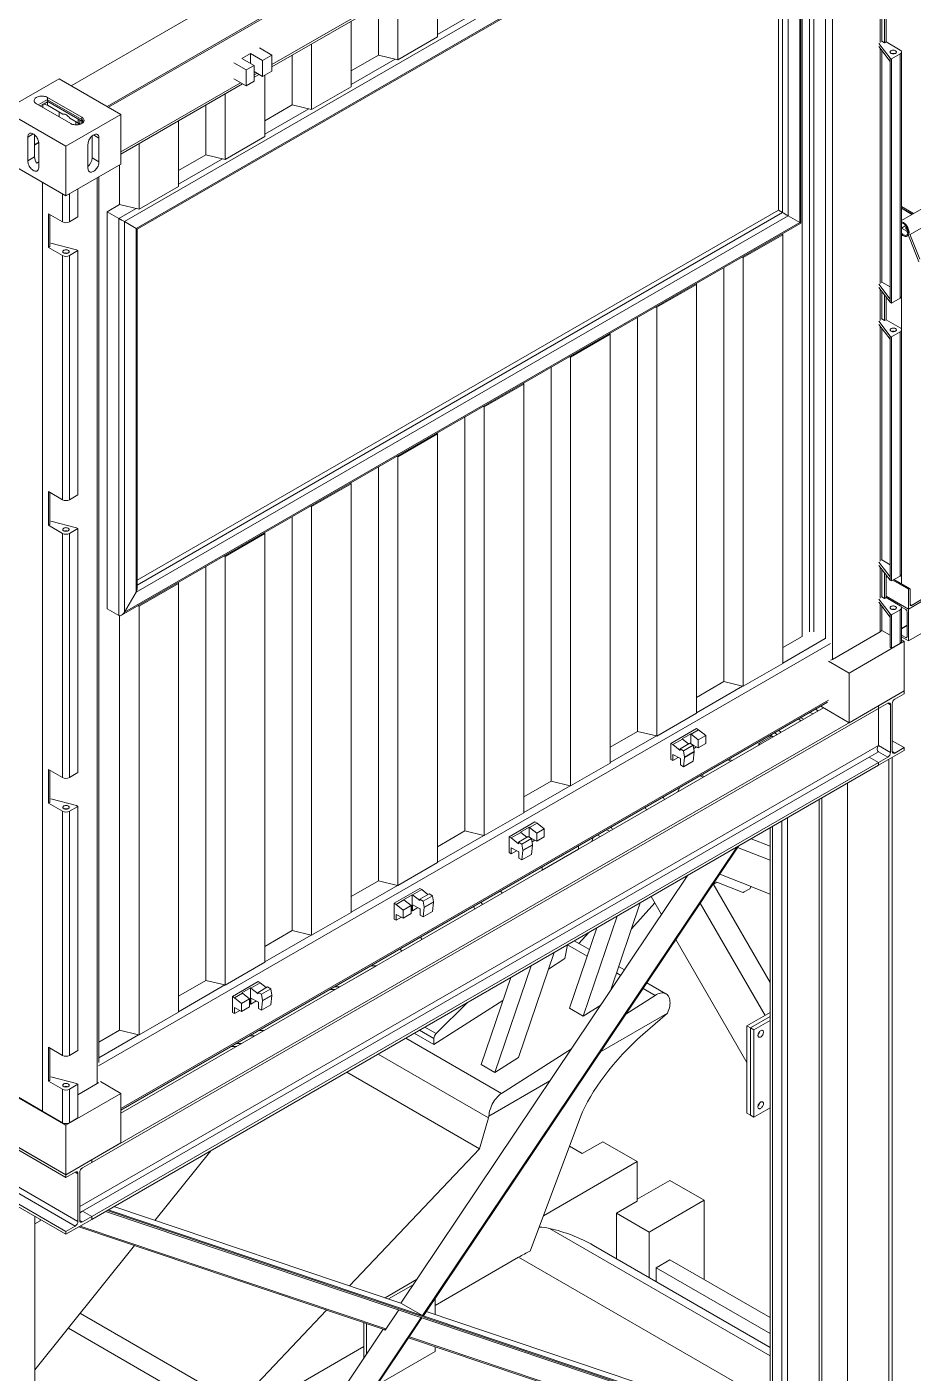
# Model space of a CAD drawing. Header units: millimetres. Extents: x 26816 to 90584, y 11074 to 56542.
# Drawn here: x 46923 to 48745, y 33464 to 36233 of the extents above; entities that cross this region are included whole.
import ezdxf

# ---------------------------------------------------------------- set-up
doc = ezdxf.new("R2010")
doc.units = ezdxf.units.MM
doc.layers.add('MAU_DO', color=1, linetype='Continuous')
doc.layers.add('MAU_XANH', color=5, linetype='Continuous')
doc.layers.add('MAU_TÍM', color=4, linetype='Continuous', lineweight=25)

msp = doc.modelspace()

# ---------------------------------------------------------------- linework, layer by layer
at = {"layer": 'MAU_DO', "linetype": 'Continuous', "lineweight": 0}
for p, q in [((47014, 36111.9), (48507.4, 36974)), ((47088, 36069.2), (48581.4, 36931.3)), ((47090.9, 36067.5), (48581.4, 36928)), ((48565.2, 36807.7), (48565.2, 34974.4)), ((48579.3, 36816), (48579.3, 34932)), ((48517.1, 36780), (48517.1, 34979.3)), ((48532.6, 36789), (48532.6, 34988.3)), ((48541.1, 36793.9), (48541.1, 34988.3)), ((48514.5, 35829.2), (48514.5, 36641.9)), ((47123.4, 35832.3), (48512.1, 36634.1)), ((48512.1, 36634.1), (48512.1, 35830.6)), ((47147.4, 35818.5), (48488.1, 36592.4)), ((47149.8, 35817.1), (48482.4, 36586.4)), ((48476.8, 36583.2), (48476.8, 35851)), ((48488.1, 36592.4), (48488.1, 35844.5)), ((48468.3, 36578.3), (48468.3, 35855.9)), ((47767.2, 36347.1), (47767.2, 36212.2)), ((47426.7, 36155.3), (47694.7, 36310)), ((47426.7, 36150.5), (47698.8, 36307.6)), ((47645.9, 36277.1), (47645.9, 36174.8)), ((47685.9, 36300.1), (47685.9, 36165.2)), ((47767.2, 36217.1), (47857.4, 36269.1)), ((48677.6, 36264.5), (48677.6, 36200.9)), ((48681.1, 36259.9), (48681.1, 36203.7)), ((48686.8, 36200.5), (48686.8, 36252.6)), ((48689.6, 36202.1), (48689.6, 36249)), ((47589.7, 36244.6), (47589.7, 36109.7)), ((47508.4, 36197.7), (47508.4, 36062.8)), ((47767.2, 36212.2), (47685.9, 36165.2)), ((48698.1, 36168.6), (48674.5, 36199.1)), ((48698.1, 36162.1), (48674.5, 36192.6)), ((48680, 36203.1), (48681.1, 36203.7)), ((48681.1, 36203.7), (48686.8, 36200.5)), ((48689.6, 36202.1), (48686.8, 36200.5)), ((48718.6, 36185.4), (48689.6, 36202.1)), ((47382.9, 36178.1), (47365.2, 36167.9)), ((47365.2, 36167.9), (47390, 36153.6)), ((47382.9, 36178.1), (47407.6, 36163.8)), ((47382.9, 36157.7), (47382.9, 36178.1)), ((47426.7, 36174.9), (47401.3, 36189.6)), ((47426.7, 36174.9), (47407.6, 36163.8)), ((47426.7, 36142.2), (47426.7, 36174.9)), ((47468.5, 36174.6), (47468.5, 36072.4)), ((47645.9, 36174.8), (47589.7, 36142.4)), ((47589.7, 36114.6), (47679.9, 36166.7)), ((47685.9, 36165.2), (47645.9, 36174.8)), ((48677.6, 36188.6), (48677.6, 35705.2)), ((48681.1, 36184), (48681.1, 35708.1)), ((48698.1, 36168.6), (48700.9, 36167)), ((48698.1, 36168.6), (48698.1, 36162.1)), ((48718.6, 36177.2), (48700.9, 36167)), ((48700.9, 36167), (48700.9, 35664.8)), ((48718.6, 36177.2), (48718.6, 35675)), ((48721.5, 35679.1), (48721.5, 36181.3)), ((47373.7, 36144.3), (47348.2, 36158.9)), ((47390, 36153.6), (47373.7, 36144.3)), ((47373.7, 36144.3), (47373.7, 36111.6)), ((47390, 36153.6), (47390, 36121)), ((47390, 36141.4), (47407.6, 36131.2)), ((47390, 36134), (47396.3, 36137.7)), ((47407.6, 36131.2), (47407.6, 36163.8)), ((47407.6, 36131.2), (47426.7, 36142.2)), ((48698.1, 36162.1), (48698.1, 35673)), ((46875.9, 36061), (46989, 36126.3)), ((46989, 36126.3), (47116.3, 36052.8)), ((47116.3, 35976.1), (47362.4, 36118.1)), ((47116.3, 35971.3), (47366.5, 36115.8)), ((47373.7, 36111.6), (47348.2, 36126.3)), ((47373.7, 36111.6), (47390, 36121)), ((47390, 36129.3), (47400.4, 36135.3)), ((47412.2, 36133.8), (47412.2, 36007.3)), ((47589.7, 36109.7), (47508.4, 36062.8)), ((47035.7, 36047.1), (46965, 36087.9)), ((46965, 36071.6), (46965, 36087.9)), ((46965, 36083), (47035.7, 36042.2)), ((46965, 36078.9), (46965, 36083)), ((47330.9, 36095.2), (47330.9, 35960.3)), ((47003.2, 35987.5), (46875.9, 36061)), ((46942.4, 36074.9), (47013.1, 36034)), ((46955.4, 36067.3), (46955.4, 36074.2)), ((46965, 36078.9), (46965.7, 36079.4)), ((46965, 36071.6), (46996.8, 36053.2)), ((46965.7, 36079.4), (47035.7, 36038.9)), ((46989, 36057.7), (46989, 36047.9)), ((47291, 36072.2), (47291, 35969.9)), ((47468.5, 36072.4), (47412.2, 36039.9)), ((47412.2, 36012.2), (47502.4, 36064.2)), ((47508.4, 36062.8), (47468.5, 36072.4)), ((47116.3, 36052.8), (47003.2, 35987.5)), ((47010.9, 36045.1), (47032.5, 36032.6)), ((47023.7, 36037.7), (47023.7, 36031.4)), ((47031.5, 36041.4), (47028.6, 36043)), ((47028.6, 36043), (47028.6, 36031.7)), ((47031.5, 36041.4), (47031.5, 36032.3)), ((47035.7, 36034), (47035.7, 36047.1)), ((47035.7, 36038.9), (47035.7, 36042.2)), ((47038.2, 36037.1), (47038.2, 36040.4)), ((47116.3, 36052.8), (47116.3, 35950.8)), ((47234.8, 36039.7), (47234.8, 35904.8)), ((46936, 36012.8), (46924.7, 36006.3)), ((46924.7, 36006.3), (46924.7, 35957.3)), ((46938.8, 35965.5), (46938.8, 36010.8)), ((47056.9, 36008.7), (47056.9, 35963.4)), ((47059.7, 36010.8), (47071.1, 36004.2)), ((47071.1, 35955.3), (47071.1, 36004.2)), ((47412.2, 36007.3), (47330.9, 35960.3)), ((46947.1, 35995.9), (46938.8, 35991.2)), ((46938.8, 35989.5), (46947.3, 35994.4)), ((46947.3, 35944.2), (46947.3, 35993.2)), ((47003.2, 35987.5), (47003.2, 35885.4)), ((47048.4, 35991.2), (47048.4, 35942.2)), ((47153.4, 35992.8), (47153.4, 35857.9)), ((47003.2, 35885.4), (46875.9, 35958.9)), ((46938.8, 35965.5), (46924.7, 35957.3)), ((46943.1, 35952.8), (46947.3, 35955.2)), ((47116.3, 35950.8), (47003.2, 35885.4)), ((47056.9, 35963.4), (47071.1, 35955.3)), ((47113.5, 35949.1), (47113.5, 35867.5)), ((47291, 35969.9), (47234.8, 35937.5)), ((47234.8, 35909.7), (47324.9, 35961.8)), ((47330.9, 35960.3), (47291, 35969.9)), ((47067.5, 35922.6), (47067.5, 34059.2)), ((47070.5, 34102.4), (47070.5, 35924.3)), ((46955.1, 35913.2), (46955.1, 34002.5)), ((46996.1, 35889.5), (46996.1, 35832)), ((47010.2, 35889.5), (47010.2, 35832)), ((47027.9, 35899.7), (47027.9, 35842.2)), ((47234.8, 35904.8), (47153.4, 35857.9)), ((47113.5, 35867.5), (47088, 35852.8)), ((47153.4, 35857.9), (47113.5, 35867.5)), ((46996.1, 35832), (46967.1, 35848.7)), ((46967.1, 35848.7), (46967.1, 35779.3)), ((46969.9, 35847.1), (46969.9, 35780.9)), ((47027.9, 35842.2), (47010.2, 35832)), ((47088, 35852.8), (47088, 35036.2)), ((47112.1, 35838.9), (47088, 35852.8)), ((47112.1, 35838.9), (47147.4, 35859.3)), ((47112.1, 35022.3), (47112.1, 35838.9)), ((47123.4, 35028.9), (47123.4, 35832.3)), ((47147.4, 35818.5), (47123.4, 35832.3)), ((48488.1, 35844.5), (47147.4, 35070.5)), ((48468.3, 35855.9), (47149.8, 35094.7)), ((48476.8, 35851), (47149.8, 35084.9)), ((48476.8, 35851), (48468.3, 35855.9)), ((48512.1, 35830.6), (48488.1, 35844.5)), ((47117.7, 35022.9), (48514.5, 35829.2)), ((48512.1, 35830.6), (47123.4, 35028.9)), ((47147.4, 35070.5), (47147.4, 35818.5)), ((47149.8, 35078.4), (47149.8, 35817.1)), ((48395.8, 35758.5), (48477.1, 35805.5)), ((48477.1, 35805.5), (48476, 35807)), ((48477.1, 35805.5), (48477.1, 34923.6)), ((46969.9, 35780.9), (46967.1, 35779.3)), ((46967.1, 35779.3), (46996.1, 35762.6)), ((46972.3, 35788), (47025.1, 35774.4)), ((46996.1, 35762.6), (46996.1, 35260.4)), ((47027.9, 35772.8), (47010.2, 35762.6)), ((47010.2, 35762.6), (47010.2, 35260.4)), ((47027.9, 35772.8), (47025.1, 35774.4)), ((47027.9, 35772.8), (47027.9, 35270.6)), ((48393.1, 35759.2), (48395.8, 35758.5)), ((48395.8, 35758.5), (48395.8, 34876.7)), ((48355.9, 35737.7), (48355.9, 34886.3)), ((48218.3, 35656.1), (48299.7, 35703)), ((48299.7, 35703), (48298.5, 35704.6)), ((48299.7, 35703), (48299.7, 34821.2)), ((48698.1, 35673), (48674.5, 35703.4)), ((48698.1, 35666.5), (48674.5, 35696.9)), ((48680, 35707.4), (48681.1, 35708.1)), ((48681.1, 35708.1), (48698.1, 35698.3)), ((48677.6, 35692.9), (48677.6, 35629.3)), ((48681.1, 35688.4), (48681.1, 35632.2)), ((48686.8, 35628.9), (48686.8, 35681.1)), ((48689.6, 35630.5), (48689.6, 35677.4)), ((48698.1, 35673), (48698.1, 35666.5)), ((48700.9, 35664.8), (48698.1, 35666.5)), ((48718.6, 35675), (48700.9, 35664.8)), ((48215.7, 35656.7), (48218.3, 35656.1)), ((48218.3, 35656.1), (48218.3, 34774.2)), ((48178.4, 35635.2), (48178.4, 34783.8)), ((48698.1, 35597), (48674.5, 35627.5)), ((48698.1, 35590.5), (48674.5, 35621)), ((48677.6, 35617), (48677.6, 35133.7)), ((48680, 35631.5), (48681.1, 35632.2)), ((48681.1, 35632.2), (48686.8, 35628.9)), ((48681.1, 35612.4), (48681.1, 35136.5)), ((48689.6, 35630.5), (48686.8, 35628.9)), ((48718.6, 35613.8), (48689.6, 35630.5)), ((48040.9, 35553.6), (48122.2, 35600.6)), ((48122.2, 35600.6), (48121.1, 35602.1)), ((48122.2, 35600.6), (48122.2, 34718.7)), ((48698.1, 35597), (48698.1, 35590.5)), ((48698.1, 35597), (48700.9, 35595.4)), ((48698.1, 35590.5), (48698.1, 35101.4)), ((48718.6, 35605.6), (48700.9, 35595.4)), ((48700.9, 35595.4), (48700.9, 35093.2)), ((48718.6, 35605.6), (48718.6, 35103.4)), ((48721.5, 35107.5), (48721.5, 35609.7)), ((48000.9, 35532.7), (48000.9, 34681.3)), ((48038.2, 35554.3), (48040.9, 35553.6)), ((48040.9, 35553.6), (48040.9, 34671.8)), ((47944.7, 35498.1), (47943.6, 35499.7)), ((47863.4, 35451.2), (47944.7, 35498.1)), ((47944.7, 35498.1), (47944.7, 34616.2)), ((47860.7, 35451.8), (47863.4, 35451.2)), ((47863.4, 35451.2), (47863.4, 34569.3)), ((47823.4, 35430.3), (47823.4, 34578.9)), ((47685.9, 35348.7), (47767.2, 35395.6)), ((47767.2, 35395.6), (47766.1, 35397.2)), ((47767.2, 35395.6), (47767.2, 34513.8)), ((47683.2, 35349.3), (47685.9, 35348.7)), ((47685.9, 35348.7), (47685.9, 34466.8)), ((47645.9, 35327.8), (47645.9, 34476.4)), ((47508.4, 35246.2), (47589.7, 35293.2)), ((47589.7, 35293.2), (47588.6, 35294.7)), ((47589.7, 35293.2), (47589.7, 34411.3)), ((46996.1, 35260.4), (46967.1, 35277.1)), ((46967.1, 35277.1), (46967.1, 35207.7)), ((46969.9, 35275.5), (46969.9, 35209.3)), ((47027.9, 35270.6), (47010.2, 35260.4)), ((47468.5, 35225.4), (47468.5, 34374)), ((47505.7, 35246.9), (47508.4, 35246.2)), ((47508.4, 35246.2), (47508.4, 34364.4)), ((46969.9, 35209.3), (46967.1, 35207.7)), ((46967.1, 35207.7), (46996.1, 35191)), ((46972.3, 35216.4), (47025.1, 35202.8)), ((47027.9, 35201.2), (47010.2, 35191)), ((47027.9, 35201.2), (47025.1, 35202.8)), ((47027.9, 35201.2), (47027.9, 34699)), ((46996.1, 35191), (46996.1, 34688.8)), ((47010.2, 35191), (47010.2, 34688.8)), ((47330.9, 35143.8), (47412.2, 35190.7)), ((47412.2, 35190.7), (47411.1, 35192.3)), ((47412.2, 35190.7), (47412.2, 34308.9)), ((47328.2, 35144.4), (47330.9, 35143.8)), ((47330.9, 35143.8), (47330.9, 34261.9)), ((47291, 35122.9), (47291, 34271.5)), ((48698.1, 35101.4), (48674.5, 35131.9)), ((48698.1, 35094.9), (48674.5, 35125.3)), ((48677.6, 35121.3), (48677.6, 35057.7)), ((48680, 35135.8), (48681.1, 35136.5)), ((48681.1, 35136.5), (48698.1, 35126.7)), ((48681.1, 35116.8), (48681.1, 35060.6)), ((47153.4, 35041.3), (47234.8, 35088.3)), ((47234.8, 35088.3), (47233.6, 35089.8)), ((47234.8, 35088.3), (47234.8, 34206.4)), ((48686.8, 35057.3), (48686.8, 35109.5)), ((48689.6, 35058.9), (48689.6, 35105.8)), ((48698.1, 35101.4), (48698.1, 35094.9)), ((48700.9, 35093.2), (48698.1, 35094.9)), ((48718.6, 35103.4), (48700.9, 35093.2)), ((47147.4, 35070.5), (47123.4, 35028.9)), ((48680, 35059.9), (48681.1, 35060.6)), ((48681.1, 35060.6), (48686.8, 35057.3)), ((48689.6, 35058.9), (48686.8, 35057.3)), ((48718.6, 35042.2), (48689.6, 35058.9)), ((47112.1, 35022.3), (47088, 35036.2)), ((47150.8, 35042), (47153.4, 35041.3)), ((47153.4, 35041.3), (47153.4, 34159.5)), ((48698.1, 35025.5), (48674.5, 35055.9)), ((48698.1, 35018.9), (48674.5, 35049.4)), ((48677.6, 35045.4), (48677.6, 34988.7)), ((48681.1, 35040.8), (48681.1, 34991.6)), ((48718.6, 35034), (48700.9, 35023.8)), ((48718.6, 35034), (48718.6, 34965)), ((48721.5, 34969.1), (48721.5, 35038.1)), ((47113.5, 35021.9), (47113.5, 34169.1)), ((48698.1, 35025.5), (48700.9, 35023.8)), ((48698.1, 35025.5), (48698.1, 35018.9)), ((48698.1, 35018.9), (48698.1, 34956.5)), ((48700.9, 35023.8), (48700.9, 34954.8)), ((48517.1, 34979.3), (48477.1, 34956.3)), ((48477.1, 34924.4), (48564.5, 34974.8)), ((48579.3, 34932), (48677.6, 34988.7)), ((48681.1, 34991.6), (48680, 34990.9)), ((48698.1, 34981.8), (48681.1, 34991.6)), ((47069.9, 34095.7), (48575.5, 34964.9)), ((48614, 34903.8), (48727.1, 34969.1)), ((48698.1, 34956.5), (48700.9, 34954.8)), ((48700.9, 34954.8), (48718.6, 34965)), ((48727.1, 34969.1), (48721.5, 34972.3)), ((48727.1, 34969.1), (48727.1, 34867.1)), ((48477.1, 34923.6), (48395.8, 34876.7)), ((48571.5, 34928.3), (48614, 34903.8)), ((48614, 34903.8), (48614, 34801.7)), ((48355.9, 34886.3), (48299.7, 34853.8)), ((48299.7, 34822), (48394.8, 34876.9)), ((48355.9, 34886.3), (48394.8, 34876.9)), ((48395.8, 34876.7), (48394.8, 34876.9)), ((48614, 34801.7), (48727.1, 34867.1)), ((47116.3, 34008.2), (48571.5, 34848.3)), ((47116.3, 34004.8), (48569.5, 34843.7)), ((47116.3, 34004.8), (48569.5, 34843.7)), ((48555.4, 34835.6), (48614, 34801.7)), ((48299.7, 34821.2), (48218.3, 34774.2)), ((48178.4, 34783.8), (48122.2, 34751.4)), ((48217.3, 34774.5), (48178.4, 34783.8)), ((48300, 34789.5), (48247, 34758.9)), ((48288.7, 34778.1), (48304.3, 34787.1)), ((48304.3, 34787.1), (48300, 34789.5)), ((48304.3, 34787.1), (48319.1, 34775.2)), ((48122.2, 34719.5), (48217.3, 34774.5)), ((48218.3, 34774.2), (48217.3, 34774.5)), ((48247, 34758.9), (48247, 34726.2)), ((48251.2, 34756.5), (48247, 34758.9)), ((48251.2, 34756.5), (48271, 34767.9)), ((48251.2, 34756.5), (48266.1, 34744.6)), ((48266.1, 34747.9), (48285.9, 34759.3)), ((48288, 34778.5), (48270.3, 34768.3)), ((48270.3, 34768.3), (48271, 34767.9)), ((48283.5, 34757.9), (48271, 34767.9)), ((48273.1, 34743.8), (48292.9, 34755.2)), ((48285.9, 34759.3), (48292.9, 34755.2)), ((48288, 34778.5), (48288.7, 34778.1)), ((48288, 34758.1), (48288, 34778.5)), ((48288.7, 34778.1), (48303.5, 34766.2)), ((48288.8, 34757.6), (48303.5, 34749.9)), ((48295.1, 34742.6), (48292.9, 34755.2)), ((48303.5, 34766.2), (48319.1, 34775.2)), ((48303.5, 34766.2), (48303.5, 34749.9)), ((48319.1, 34758.9), (48303.5, 34749.9)), ((48319.1, 34775.2), (48319.1, 34758.9)), ((48251.2, 34723.8), (48247, 34726.2)), ((48251.2, 34736), (48266.8, 34727.9)), ((48251.2, 34723.8), (48251.2, 34736)), ((48251.2, 34723.8), (48262.3, 34730.2)), ((48266.1, 34744.6), (48266.1, 34747.9)), ((48273.1, 34743.8), (48266.1, 34747.9)), ((48266.8, 34727.9), (48266.8, 34714.8)), ((48273.1, 34743.8), (48275.3, 34731.1)), ((48273.1, 34711.1), (48275.3, 34730.3)), ((48275.3, 34731.1), (48295.1, 34742.6)), ((48275.3, 34730.3), (48295.1, 34741.8)), ((48275.3, 34731.1), (48275.3, 34730.3)), ((48295.1, 34741.8), (48292.9, 34722.6)), ((48294.1, 34748.5), (48299.8, 34751.8)), ((48295.1, 34742.6), (48295.1, 34741.8)), ((46996.1, 34688.8), (46967.1, 34705.5)), ((46967.1, 34705.5), (46967.1, 34636.1)), ((46969.9, 34703.9), (46969.9, 34637.8)), ((47027.9, 34699), (47010.2, 34688.8)), ((48122.2, 34718.7), (48040.9, 34671.8)), ((48273.1, 34711.1), (48266.8, 34714.8)), ((48273.1, 34711.1), (48292.9, 34722.6)), ((48000.9, 34681.3), (47944.7, 34648.9)), ((47944.7, 34617.1), (48039.9, 34672)), ((48039.9, 34672), (48000.9, 34681.3)), ((48040.9, 34671.8), (48039.9, 34672)), ((46972.3, 34644.9), (47025.1, 34631.2)), ((46969.9, 34637.8), (46967.1, 34636.1)), ((46967.1, 34636.1), (46996.1, 34619.4)), ((46996.1, 34619.4), (46996.1, 34117.2)), ((47027.9, 34629.6), (47010.2, 34619.4)), ((47010.2, 34619.4), (47010.2, 34117.2)), ((47027.9, 34629.6), (47025.1, 34631.2)), ((47027.9, 34629.6), (47027.9, 34127.4)), ((47944.7, 34616.2), (47863.4, 34569.3)), ((47967.7, 34597.7), (47914.6, 34567)), ((47955.7, 34586.6), (47938, 34576.4)), ((47955.7, 34586.6), (47956.4, 34586.2)), ((47955.7, 34566.2), (47955.7, 34586.6)), ((47956.4, 34586.2), (47971.9, 34595.2)), ((47956.4, 34586.2), (47971.2, 34574.4)), ((47971.9, 34595.2), (47967.7, 34597.7)), ((47986.8, 34583.4), (47971.9, 34595.2)), ((47823.4, 34578.9), (47767.2, 34546.4)), ((47767.2, 34514.6), (47862.4, 34569.5)), ((47862.4, 34569.5), (47823.4, 34578.9)), ((47863.4, 34569.3), (47862.4, 34569.5)), ((47914.6, 34567), (47914.6, 34534.4)), ((47918.9, 34564.6), (47914.6, 34567)), ((47918.9, 34564.6), (47938.7, 34576)), ((47918.9, 34564.6), (47933.7, 34552.8)), ((47933.7, 34556), (47953.5, 34567.5)), ((47938, 34576.4), (47938.7, 34576)), ((47951.2, 34566.1), (47938.7, 34576)), ((47940.8, 34551.9), (47960.6, 34563.4)), ((47953.5, 34567.5), (47960.6, 34563.4)), ((47956.4, 34565.8), (47971.2, 34558)), ((47962.7, 34550.7), (47960.6, 34563.4)), ((47961.7, 34556.7), (47967.5, 34560)), ((47971.2, 34574.4), (47986.8, 34583.4)), ((47971.2, 34574.4), (47971.2, 34558)), ((47986.8, 34567), (47971.2, 34558)), ((47986.8, 34583.4), (47986.8, 34567)), ((47918.9, 34531.9), (47914.6, 34534.4)), ((47918.9, 34544.2), (47934.4, 34536)), ((47918.9, 34531.9), (47918.9, 34544.2)), ((47918.9, 34531.9), (47930, 34538.4)), ((47933.7, 34552.8), (47933.7, 34556)), ((47940.8, 34551.9), (47933.7, 34556)), ((47934.4, 34536), (47934.4, 34523)), ((47940.8, 34551.9), (47942.9, 34539.3)), ((47940.8, 34519.3), (47942.9, 34538.5)), ((47940.8, 34519.3), (47960.6, 34530.7)), ((47942.9, 34539.3), (47962.7, 34550.7)), ((47942.9, 34538.5), (47962.7, 34549.9)), ((47942.9, 34539.3), (47942.9, 34538.5)), ((47962.7, 34549.9), (47960.6, 34530.7)), ((47962.7, 34550.7), (47962.7, 34549.9)), ((47767.2, 34513.8), (47685.9, 34466.8)), ((47940.8, 34519.3), (47934.4, 34523)), ((47645.9, 34476.4), (47589.7, 34444)), ((47684.9, 34467.1), (47645.9, 34476.4)), ((47589.7, 34412.1), (47684.9, 34467.1)), ((47730.8, 34460.9), (47677.8, 34430.3)), ((47685.9, 34466.8), (47684.9, 34467.1)), ((47715.2, 34447.9), (47697.6, 34437.6)), ((47715.2, 34447.9), (47715.9, 34447.4)), ((47715.2, 34415.2), (47715.2, 34447.9)), ((47715.9, 34447.4), (47735, 34458.5)), ((47715.9, 34447.4), (47730.8, 34435.6)), ((47735, 34458.5), (47730.8, 34460.9)), ((47730.8, 34438.9), (47749.9, 34449.9)), ((47747.5, 34448.5), (47735, 34458.5)), ((47757, 34445.8), (47749.9, 34449.9)), ((47677.8, 34430.3), (47677.8, 34397.6)), ((47682, 34427.8), (47677.8, 34430.3)), ((47682, 34427.8), (47698.3, 34437.2)), ((47682, 34427.8), (47696.8, 34416)), ((47696.8, 34416), (47713.1, 34425.4)), ((47697.6, 34437.6), (47698.3, 34437.2)), ((47713.1, 34425.4), (47698.3, 34437.2)), ((47713.1, 34425.4), (47713.1, 34409)), ((47715.9, 34427), (47731.5, 34418.9)), ((47715.9, 34414.8), (47715.9, 34427)), ((47715.9, 34414.8), (47727.1, 34421.2)), ((47730.8, 34435.6), (47730.8, 34438.9)), ((47730.8, 34438.9), (47737.9, 34434.8)), ((47737.9, 34434.8), (47757, 34445.8)), ((47737.9, 34434.8), (47740, 34422.1)), ((47737.9, 34402.1), (47740, 34421.3)), ((47740, 34422.1), (47759.1, 34433.2)), ((47740, 34421.3), (47759.1, 34432.3)), ((47740, 34421.3), (47740, 34422.1)), ((47759.1, 34433.2), (47757, 34445.8)), ((47759.1, 34432.3), (47757, 34413.1)), ((47759.1, 34432.3), (47759.1, 34433.2)), ((47589.7, 34411.3), (47508.4, 34364.4)), ((47682, 34395.2), (47677.8, 34397.6)), ((47682, 34395.2), (47682, 34407.4)), ((47682, 34407.4), (47696.8, 34399.6)), ((47682, 34395.2), (47693.1, 34401.6)), ((47696.8, 34416), (47696.8, 34399.6)), ((47713.1, 34409), (47696.8, 34399.6)), ((47713.1, 34414), (47715.2, 34415.2)), ((47715.2, 34415.2), (47715.9, 34414.8)), ((47731.5, 34418.9), (47731.5, 34405.8)), ((47731.5, 34405.8), (47737.9, 34402.1)), ((47737.9, 34402.1), (47757, 34413.1)), ((47468.5, 34374), (47412.2, 34341.5)), ((47412.2, 34309.7), (47507.4, 34364.6)), ((47507.4, 34364.6), (47468.5, 34374)), ((47508.4, 34364.4), (47507.4, 34364.6)), ((47412.2, 34308.9), (47330.9, 34261.9)), ((47291, 34271.5), (47234.8, 34239.1)), ((47234.8, 34207.2), (47329.9, 34262.2)), ((47329.9, 34262.2), (47291, 34271.5)), ((47330.9, 34261.9), (47329.9, 34262.2)), ((47398.5, 34269.1), (47345.4, 34238.4)), ((47382.9, 34256), (47365.2, 34245.8)), ((47382.9, 34256), (47383.6, 34255.6)), ((47382.9, 34223.3), (47382.9, 34256)), ((47383.6, 34255.6), (47402.7, 34266.6)), ((47383.6, 34255.6), (47398.5, 34243.7)), ((47402.7, 34266.6), (47398.5, 34269.1)), ((47398.5, 34247), (47417.5, 34258)), ((47415.2, 34256.7), (47402.7, 34266.6)), ((47405.5, 34242.9), (47424.6, 34254)), ((47424.6, 34254), (47417.5, 34258)), ((47426.7, 34241.3), (47424.6, 34254)), ((47345.4, 34238.4), (47345.4, 34205.8)), ((47349.7, 34236), (47345.4, 34238.4)), ((47349.7, 34236), (47365.9, 34245.4)), ((47349.7, 34236), (47364.5, 34224.2)), ((47364.5, 34224.2), (47380.8, 34233.5)), ((47365.2, 34245.8), (47365.9, 34245.4)), ((47380.8, 34233.5), (47365.9, 34245.4)), ((47380.8, 34233.5), (47380.8, 34217.2)), ((47383.6, 34235.2), (47399.2, 34227)), ((47383.6, 34222.9), (47383.6, 34235.2)), ((47383.6, 34222.9), (47394.7, 34229.3)), ((47398.5, 34243.7), (47398.5, 34247)), ((47398.5, 34247), (47405.5, 34242.9)), ((47399.2, 34227), (47399.2, 34213.9)), ((47405.5, 34242.9), (47407.6, 34230.3)), ((47405.5, 34210.3), (47407.6, 34229.5)), ((47407.6, 34230.3), (47426.7, 34241.3)), ((47407.6, 34229.5), (47426.7, 34240.5)), ((47407.6, 34229.5), (47407.6, 34230.3)), ((47426.7, 34240.5), (47424.6, 34221.3)), ((47426.7, 34240.5), (47426.7, 34241.3)), ((47234.8, 34206.4), (47153.4, 34159.5)), ((47349.7, 34203.3), (47345.4, 34205.8)), ((47349.7, 34203.3), (47349.7, 34215.6)), ((47349.7, 34215.6), (47364.5, 34207.8)), ((47349.7, 34203.3), (47360.8, 34209.7)), ((47364.5, 34224.2), (47364.5, 34207.8)), ((47380.8, 34217.2), (47364.5, 34207.8)), ((47380.8, 34222.1), (47382.9, 34223.3)), ((47382.9, 34223.3), (47383.6, 34222.9)), ((47399.2, 34213.9), (47405.5, 34210.3)), ((47405.5, 34210.3), (47424.6, 34221.3)), ((47113.5, 34169.1), (47070.5, 34144.2)), ((47070.5, 34112.4), (47152.4, 34159.7)), ((47152.4, 34159.7), (47113.5, 34169.1)), ((47153.4, 34159.5), (47152.4, 34159.7)), ((46996.1, 34117.2), (46967.1, 34134)), ((46967.1, 34134), (46967.1, 34064.6)), ((46969.9, 34132.3), (46969.9, 34066.2)), ((47027.9, 34127.4), (47010.2, 34117.2)), ((46955.1, 34002.5), (46842.7, 34067.4)), ((46996.1, 33978.8), (46844.1, 34066.6)), ((46969.9, 34066.2), (46967.1, 34064.6)), ((46967.1, 34064.6), (46996.1, 34047.8)), ((46972.3, 34073.3), (47025.1, 34059.7)), ((47027.9, 34058), (47025.1, 34059.7)), ((47073.9, 34063.7), (47116.3, 34039.2)), ((47003.2, 33973.9), (46875.9, 34047.4)), ((46996.1, 34047.8), (46996.1, 33978.8)), ((47116.3, 34039.2), (47003.2, 33973.9)), ((47027.9, 34058), (47010.2, 34047.8)), ((47010.2, 34047.8), (47010.2, 33978.8)), ((47067.5, 34059.2), (47027.9, 34036.4)), ((47027.9, 34058), (47027.9, 33989)), ((47116.3, 34039.2), (47116.3, 33937.2)), ((47027.9, 33989), (47010.2, 33978.8)), ((47003.2, 33973.9), (47003.2, 33871.9)), ((47003.2, 33871.9), (46875.9, 33945.3)), ((47116.3, 33937.2), (47003.2, 33871.9))]:
    msp.add_line(p, q, dxfattribs=at)
at = {"layer": 'MAU_DO', "linetype": 'Continuous', "lineweight": 0, "flags": 128}
for points in [[(48709.1, 36183.9), (48710, 36183.2), (48710.6, 36182.5), (48711, 36181.6), (48710.9, 36180.7), (48710.5, 36179.9), (48709.8, 36179.1), (48708.8, 36178.5), (48707.6, 36178), (48706.2, 36177.7), (48704.7, 36177.5), (48703.2, 36177.6), (48701.7, 36177.9), (48700.4, 36178.3), (48699.4, 36179), (48698.6, 36179.7), (48698.1, 36180.5), (48698, 36181.4), (48698.2, 36182.3), (48698.8, 36183.1), (48699.6, 36183.8), (48700.7, 36184.4), (48702.1, 36184.8), (48703.5, 36185), (48705, 36185), (48706.5, 36184.8), (48707.9, 36184.5), (48709.1, 36183.9)], [(48718.6, 36177.2), (48719.9, 36178.1), (48720.8, 36179.1), (48721.4, 36180.2), (48721.5, 36181.3), (48721.4, 36182.4), (48720.8, 36183.5), (48719.9, 36184.5), (48718.6, 36185.4)], [(46965, 36087.9), (46963.2, 36088.8), (46961.2, 36089.6), (46959, 36090.1), (46956.7, 36090.5), (46954.3, 36090.6), (46951.9, 36090.6), (46949.5, 36090.3), (46947.3, 36089.9), (46945.2, 36089.2), (46943.2, 36088.4), (46941.6, 36087.4), (46940.1, 36086.3), (46939, 36085.1), (46938.2, 36083.8), (46937.8, 36082.4), (46937.7, 36081.1), (46938, 36079.7), (46938.6, 36078.3), (46939.5, 36077.1), (46940.8, 36075.9), (46942.4, 36074.9)], [(46996.8, 36053.2), (46998.2, 36053.5), (46999.7, 36053.5), (47001.4, 36053.1), (47003, 36052.5), (47004.7, 36051.5), (47006.4, 36050.2), (47008, 36048.7), (47009.5, 36047), (47010.9, 36045.1)], [(47013.1, 36034), (47014.9, 36033.1), (47016.9, 36032.4), (47019.1, 36031.9), (47021.4, 36031.5), (47023.8, 36031.3), (47026.2, 36031.4), (47028.5, 36031.7), (47030.8, 36032.1), (47032.9, 36032.8), (47034.8, 36033.6), (47036.5, 36034.6), (47037.9, 36035.7), (47039.1, 36036.9), (47039.8, 36038.2), (47040.3, 36039.5), (47040.4, 36040.9), (47040.1, 36042.3), (47039.5, 36043.6), (47038.5, 36044.9), (47037.3, 36046.1), (47035.7, 36047.1)], [(46947.3, 35993.2), (46947.2, 35995.2), (46946.8, 35997.4), (46946.2, 35999.5), (46945.4, 36001.7), (46944.3, 36003.9), (46943.1, 36005.9), (46941.7, 36007.8), (46940.1, 36009.5), (46938.5, 36011), (46936.8, 36012.3), (46935.2, 36013.3), (46933.5, 36013.9), (46931.9, 36014.3), (46930.3, 36014.3), (46928.9, 36014), (46927.7, 36013.4), (46926.7, 36012.5), (46925.8, 36011.3), (46925.2, 36009.8), (46924.8, 36008.2), (46924.7, 36006.3)], [(47071.1, 36004.2), (47070.9, 36006.1), (47070.6, 36007.8), (47069.9, 36009.3), (47069.1, 36010.5), (47068, 36011.4), (47066.8, 36012), (47065.4, 36012.3), (47063.9, 36012.3), (47062.3, 36011.9), (47060.6, 36011.2), (47058.9, 36010.3), (47057.2, 36009), (47055.6, 36007.5), (47054.1, 36005.8), (47052.7, 36003.9), (47051.5, 36001.8), (47050.4, 35999.7), (47049.6, 35997.5), (47048.9, 35995.3), (47048.6, 35993.2), (47048.4, 35991.2)], [(46924.7, 35957.3), (46924.8, 35955.3), (46925.2, 35953.2), (46925.8, 35951), (46926.7, 35948.8), (46927.7, 35946.7), (46928.9, 35944.6), (46930.3, 35942.7), (46931.9, 35941), (46933.5, 35939.5), (46935.2, 35938.2), (46936.8, 35937.2), (46938.5, 35936.6), (46940.1, 35936.2), (46941.7, 35936.2), (46943.1, 35936.5), (46944.3, 35937.1), (46945.4, 35938), (46946.2, 35939.2), (46946.8, 35940.7), (46947.2, 35942.4), (46947.3, 35944.2)], [(47048.4, 35942.2), (47048.6, 35940.3), (47048.9, 35938.6), (47049.6, 35937.2), (47050.4, 35936), (47051.5, 35935), (47052.7, 35934.4), (47054.1, 35934.1), (47055.6, 35934.2), (47057.2, 35934.5), (47058.9, 35935.2), (47060.6, 35936.2), (47062.3, 35937.4), (47063.9, 35938.9), (47065.4, 35940.7), (47066.8, 35942.6), (47068, 35944.6), (47069.1, 35946.8), (47069.9, 35948.9), (47070.6, 35951.1), (47070.9, 35953.2), (47071.1, 35955.3)], [(47112.1, 35838.9), (47113.1, 35838.3), (47114.3, 35837.6), (47115.7, 35836.8), (47117, 35836), (47118.4, 35835.2), (47119.8, 35834.4), (47121.1, 35833.7), (47122.3, 35833), (47123.4, 35832.3)], [(47147.4, 35818.5), (47148.4, 35817.9), (47149.2, 35817.5), (47149.6, 35817.2), (47149.8, 35817.1)], [(48514.5, 35829.2), (48514.3, 35829.3), (48513.9, 35829.6), (48513.1, 35830), (48512.1, 35830.6)], [(46998.6, 35768.1), (46997.6, 35768.7), (46997, 35769.5), (46996.7, 35770.4), (46996.7, 35771.3), (46997.1, 35772.1), (46997.9, 35772.9), (46998.9, 35773.5), (47000.1, 35774), (47001.5, 35774.3), (47003, 35774.5), (47004.5, 35774.4), (47005.9, 35774.1), (47007.2, 35773.7), (47008.3, 35773), (47009.1, 35772.3), (47009.5, 35771.5), (47009.7, 35770.6), (47009.5, 35769.7), (47008.9, 35768.9), (47008, 35768.2), (47006.9, 35767.6), (47005.6, 35767.2), (47004.1, 35767), (47002.6, 35767), (47001.1, 35767.2), (46999.8, 35767.5), (46998.6, 35768.1)], [(48709.1, 35612.4), (48710, 35611.7), (48710.6, 35610.9), (48711, 35610), (48710.9, 35609.2), (48710.5, 35608.3), (48709.8, 35607.5), (48708.8, 35606.9), (48707.6, 35606.4), (48706.2, 35606.1), (48704.7, 35605.9), (48703.2, 35606), (48701.7, 35606.3), (48700.4, 35606.8), (48699.4, 35607.4), (48698.6, 35608.1), (48698.1, 35608.9), (48698, 35609.8), (48698.2, 35610.7), (48698.8, 35611.5), (48699.6, 35612.2), (48700.7, 35612.8), (48702.1, 35613.2), (48703.5, 35613.4), (48705, 35613.4), (48706.5, 35613.3), (48707.9, 35612.9), (48709.1, 35612.4)], [(48718.6, 35605.6), (48719.9, 35606.5), (48720.8, 35607.5), (48721.4, 35608.6), (48721.5, 35609.7), (48721.4, 35610.8), (48720.8, 35611.9), (48719.9, 35612.9), (48718.6, 35613.8)], [(46998.6, 35196.5), (46997.6, 35197.2), (46997, 35198), (46996.7, 35198.8), (46996.7, 35199.7), (46997.1, 35200.5), (46997.9, 35201.3), (46998.9, 35201.9), (47000.1, 35202.4), (47001.5, 35202.8), (47003, 35202.9), (47004.5, 35202.8), (47005.9, 35202.5), (47007.2, 35202.1), (47008.3, 35201.5), (47009.1, 35200.7), (47009.5, 35199.9), (47009.7, 35199), (47009.5, 35198.2), (47008.9, 35197.4), (47008, 35196.6), (47006.9, 35196.1), (47005.6, 35195.7), (47004.1, 35195.4), (47002.6, 35195.4), (47001.1, 35195.6), (46999.8, 35195.9), (46998.6, 35196.5)], [(48709.1, 35040.8), (48710, 35040.1), (48710.6, 35039.3), (48711, 35038.4), (48710.9, 35037.6), (48710.5, 35036.7), (48709.8, 35036), (48708.8, 35035.3), (48707.6, 35034.8), (48706.2, 35034.5), (48704.7, 35034.4), (48703.2, 35034.4), (48701.7, 35034.7), (48700.4, 35035.2), (48699.4, 35035.8), (48698.6, 35036.5), (48698.1, 35037.4), (48698, 35038.2), (48698.2, 35039.1), (48698.8, 35039.9), (48699.6, 35040.6), (48700.7, 35041.2), (48702.1, 35041.6), (48703.5, 35041.8), (48705, 35041.9), (48706.5, 35041.7), (48707.9, 35041.3), (48709.1, 35040.8)], [(48718.6, 35034), (48719.9, 35034.9), (48720.8, 35035.9), (48721.4, 35037), (48721.5, 35038.1), (48721.4, 35039.2), (48720.8, 35040.3), (48719.9, 35041.3), (48718.6, 35042.2)], [(46998.6, 34624.9), (46997.6, 34625.6), (46997, 34626.4), (46996.7, 34627.2), (46996.7, 34628.1), (46997.1, 34628.9), (46997.9, 34629.7), (46998.9, 34630.4), (47000.1, 34630.9), (47001.5, 34631.2), (47003, 34631.3), (47004.5, 34631.2), (47005.9, 34631), (47007.2, 34630.5), (47008.3, 34629.9), (47009.1, 34629.1), (47009.5, 34628.3), (47009.7, 34627.5), (47009.5, 34626.6), (47008.9, 34625.8), (47008, 34625.1), (47006.9, 34624.5), (47005.6, 34624.1), (47004.1, 34623.8), (47002.6, 34623.8), (47001.1, 34624), (46999.8, 34624.4), (46998.6, 34624.9)], [(46998.6, 34053.3), (46997.6, 34054), (46997, 34054.8), (46996.7, 34055.7), (46996.7, 34056.5), (46997.1, 34057.4), (46997.9, 34058.1), (46998.9, 34058.8), (47000.1, 34059.3), (47001.5, 34059.6), (47003, 34059.7), (47004.5, 34059.7), (47005.9, 34059.4), (47007.2, 34058.9), (47008.3, 34058.3), (47009.1, 34057.6), (47009.5, 34056.7), (47009.7, 34055.9), (47009.5, 34055), (47008.9, 34054.2), (47008, 34053.5), (47006.9, 34052.9), (47005.6, 34052.5), (47004.1, 34052.3), (47002.6, 34052.2), (47001.1, 34052.4), (46999.8, 34052.8), (46998.6, 34053.3)]]:
    msp.add_lwpolyline(points, dxfattribs=at)
at = {"layer": 'MAU_DO', "linetype": 'Continuous', "lineweight": 0}
for centre, radius, start, end in [((48704.5, 36167.9), 10.6, 72.4698, 107.5302), ((46957.2, 36069.6), 15.6, 60.0128, 62.0094), ((46954.4, 36052.1), 22.2, 61.6092, 87.3913), ((47029.6, 36031.5), 12.3, 46.1319, 60.4756), ((47029.6, 36028.2), 12.3, 46.1319, 60.4756), ((46962.6, 35966.4), 23.8, 182.28, 214.8433), ((47031.9, 35964.7), 25.1, 311.3105, 357.0782), ((47003.2, 35845.6), 15.4, 242.6097, 297.3903), ((47003.2, 35776.2), 15.4, 242.6097, 297.3903), ((47003.2, 35757.4), 10.5, 72.2877, 107.7123), ((48700.2, 35685.6), 2.23, 160.0014, 199.9986), ((48716.5, 35679.6), 5.03, 294.3747, 354.3052), ((48704.5, 35596.3), 10.6, 72.4698, 107.5302), ((47003.2, 35274), 15.4, 242.6097, 297.3903), ((47003.2, 35185.9), 10.5, 72.2877, 107.7123), ((47003.2, 35204.6), 15.4, 242.6097, 297.3903), ((48700.2, 35114.1), 2.23, 160.0014, 199.9986), ((48716.5, 35108), 5.03, 294.3747, 354.3052), ((48704.5, 35024.7), 10.6, 72.4698, 107.5302), ((48674.7, 34994.3), 6.28, 297.7386, 327.553), ((48716.5, 34969.6), 5.03, 294.3747, 354.3052), ((48573.1, 34943.2), 12.9, 280.8876, 298.8964), ((47003.2, 34702.5), 15.4, 242.6097, 297.3903), ((47003.2, 34633), 15.4, 242.6097, 297.3903), ((47003.2, 34614.3), 10.5, 72.2877, 107.7123), ((47003.2, 34130.9), 15.4, 242.6097, 297.3903), ((47064.6, 34064.8), 6.28, 297.7386, 327.553), ((47003.2, 34061.5), 15.4, 242.6097, 297.3903), ((47003.2, 34042.7), 10.5, 72.2877, 107.7123), ((47003.2, 33992.5), 15.4, 242.6097, 297.3903)]:
    msp.add_arc(centre, radius, start, end, dxfattribs=at)
for centre, major_axis, ratio, start_param, end_param in [((46953.7, 36077), (16, 9.2), 0.00007, 4.222125, 5.456682), ((46953.7, 36072.4), (16, 9.2), 0.00007, 4.489719, 5.497747), ((47117.7, 35835.6), (8, -4.62), 0.00007, 0.785439, 2.356235), ((48482.4, 35847.7), (8, -4.62), 0.00007, 0.785439, 2.356235), ((48482.4, 35847.7), (8, -4.62), 0.00007, 0.785439, 2.356235), ((47141.8, 35821.7), (8, -4.62), 0.00007, 0.000041, 0.785439), ((48506.5, 35833.9), (8, -4.62), 0.00007, 0.000041, 0.785439), ((47141.8, 35073.8), (5.66, 9.8), 0.577335, 4.71243, 5.497828), ((47141.8, 35073.8), (5.66, 9.8), 0.577335, 4.71243, 5.497828), ((47117.7, 35032.1), (5.66, 9.8), 0.577335, 3.141633, 4.71243), ((47117.7, 35032.1), (5.66, 9.8), 0.577335, 3.141633, 4.71243)]:
    msp.add_ellipse(centre, major_axis=major_axis, ratio=ratio, start_param=start_param, end_param=end_param, dxfattribs=at)
at = {"layer": 'MAU_TÍM', "linetype": 'Continuous', "lineweight": 0}
for p, q in [((48370.4, 34722.4), (48363.8, 34725)), ((48373.1, 34724), (48366.6, 34726.6)), ((48373.2, 34724), (48373.1, 34724)), ((48313.5, 34689.5), (48306.8, 34692.1)), ((48316.2, 34691.1), (48309.6, 34693.7)), ((48264.6, 34667.7), (48261.8, 34659.7)), ((48087.6, 34565.5), (48084.9, 34557.5)), ((48102.4, 34567.7), (48095.8, 34570.2)), ((48114.8, 34581.2), (48121.5, 34578.7)), ((48451.3, 34547.5), (48412.2, 34562.8)), ((48451.3, 34518.8), (48384.4, 34545)), ((48347.6, 34490.1), (48412, 34464.8)), ((48341.4, 34473.3), (48334.5, 34469.3)), ((48393.6, 34452.8), (48341.4, 34473.3)), ((48409.7, 34460.2), (48398.1, 34453.5)), ((48409.7, 34460.2), (48412, 34464.8)), ((48411.8, 34464.4), (48451.3, 34449)), ((48184.3, 34431.2), (48122.8, 34250.2)), ((48166, 34377.4), (48214.3, 34430.8)), ((48067.1, 34197.9), (48137, 34403.9)), ((48095, 34379.7), (48038.8, 34214.2)), ((48078.4, 34370.1), (48057.9, 34347.4)), ((48028.9, 34316.4), (48034.5, 34344.8)), ((48034.7, 34344.8), (48075.2, 34321.5)), ((48079.7, 34334.8), (48048.5, 34352.8)), ((47694.1, 34331.9), (47690.2, 34336.1)), ((48007.3, 34329), (47933.9, 34112.9)), ((48028.9, 34316.4), (47995.7, 34294.9)), ((47885.4, 34082), (47960.1, 34301.8)), ((48135.2, 34286.8), (48144, 34281.8)), ((48151.7, 34293.3), (48139.8, 34300.2)), ((47918, 34277.5), (47857.2, 34098.3)), ((48190, 34255.2), (48215, 34240.7)), ((48237.1, 34244), (48197.7, 34266.7)), ((47901.9, 34230), (47759.9, 34139.4)), ((48154.3, 34202), (48215, 34240.7)), ((47764.6, 34162.2), (47828.2, 34225.7)), ((48067.1, 34197.9), (48038.8, 34214.2)), ((48103.2, 34220.9), (48067.1, 34197.9)), ((48240.5, 34204.5), (48102.6, 34124.9)), ((48240.4, 34204.4), (48189.7, 34160.3)), ((47764.6, 34162.2), (47741.4, 34175.5)), ((47702.1, 34152.9), (47899.2, 34039.1)), ((47719.3, 34162.8), (47759.9, 34139.4)), ((47759.9, 34151.8), (47730.1, 34169)), ((47759.9, 34151.8), (47759.9, 34139.4)), ((47644.9, 34119.8), (47871.8, 33988.9)), ((47899.2, 34039.1), (48042.7, 34130.7)), ((47885.4, 34082), (47857.2, 34098.3)), ((47933.9, 34112.9), (47885.4, 34082)), ((47580.7, 34082.7), (47853.6, 33925.2)), ((47998.4, 34064.7), (47872.9, 33992.3)), ((47853.6, 33925.2), (47871.8, 33988.9)), ((48061.5, 33990.9), (47957.5, 33714.7)), ((47186.1, 33777.9), (47301.1, 33921.3)), ((47586.6, 33643.2), (47853.6, 33925.2)), ((48064.8, 33915.2), (48038.7, 33930.3)), ((48107.2, 33939.7), (48064.8, 33915.2)), ((48178, 33898.9), (48107.2, 33939.7)), ((47984.9, 33787.4), (48178, 33898.9)), ((48178, 33898.9), (48178, 33817.2)), ((48245.1, 33860.1), (48178, 33821.3)), ((48315.8, 33819.3), (48245.1, 33860.1)), ((48135.5, 33792.7), (48178, 33817.2)), ((48315.8, 33819.3), (48202.7, 33754)), ((48315.8, 33819.3), (48315.8, 33656)), ((48135.5, 33698.9), (48135.5, 33792.7)), ((48202.7, 33754), (48135.5, 33792.7)), ((47997.7, 33761.2), (48451.3, 33499.4)), ((48202.7, 33754), (48202.7, 33660.1)), ((46939.5, 33470.2), (47144.4, 33725.9)), ((47762.6, 33603.1), (47934.1, 33702.1)), ((47934.1, 33702.1), (48408.9, 33428.1)), ((48451.3, 33516.6), (48087.8, 33726.5)), ((48216.8, 33680.5), (48245.1, 33696.8)), ((48451.3, 33545.1), (48216.8, 33680.5)), ((48216.8, 33652), (48216.8, 33680.5)), ((48451.3, 33577.8), (48245.1, 33696.8)), ((47356.1, 33400), (47539.2, 33593.2)), ((47032.8, 33586.6), (47356.1, 33400)), ((47288.9, 33393.9), (47008.2, 33555.9)), ((47341, 33359.7), (47615.5, 33518.2))]:
    msp.add_line(p, q, dxfattribs=at)
at = {"layer": 'MAU_TÍM', "linetype": 'Continuous', "lineweight": 0, "flags": 128}
for points in [[(47900.2, 34450.9), (47900, 34451.1), (47897.1, 34455.5)], [(47844.4, 34418.7), (47844.2, 34419), (47841.3, 34423.3)], [(47860, 34427.7), (47859.2, 34428.8), (47856.7, 34432.2)], [(47735.8, 34356), (47732.5, 34359.8), (47732.1, 34360.3)], [(48240.5, 34204.5), (48241.9, 34208), (48243.1, 34211.6), (48244.1, 34215.1), (48244.8, 34218.6), (48245.2, 34222), (48245.4, 34225.3), (48245.3, 34228.4), (48244.9, 34231.3), (48244.3, 34234.1), (48243.4, 34236.5), (48242.2, 34238.8), (48240.9, 34240.7), (48239.3, 34242.4), (48237.4, 34243.8), (48235.4, 34244.8), (48233.3, 34245.5), (48230.9, 34245.8), (48228.5, 34245.8), (48225.9, 34245.5), (48223.2, 34244.8), (48220.5, 34243.8), (48217.8, 34242.4), (48215, 34240.7)], [(47899.2, 34039.1), (47896.4, 34037.2), (47893.7, 34034.9), (47891.1, 34032.4), (47888.5, 34029.6), (47886.1, 34026.7), (47883.9, 34023.5), (47881.8, 34020.2), (47879.8, 34016.8), (47878.1, 34013.3), (47876.6, 34009.7), (47875.4, 34006.1), (47874.4, 34002.6), (47873.6, 33999.1), (47873.2, 33995.6), (47872.9, 33992.3)]]:
    msp.add_lwpolyline(points, dxfattribs=at)
at = {"layer": 'MAU_TÍM', "linetype": 'Continuous', "lineweight": 0}
for centre, radius, start, end in [((48395.1, 34457.9), 5.35, 253.4402, 304.4037), ((47775.5, 34151), 15.6, 134.5192, 177.1069), ((47972.6, 33645.9), 118.1, 77.6866, 88.3201), ((47930.6, 33453.1), 315.3, 60.1069, 77.7097)]:
    msp.add_arc(centre, radius, start, end, dxfattribs=at)
for centre, major_axis, start_param, end_param in [((48222.8, 34206.1), (28.1, 29.8), 4.982066, 4.984666), ((48202.9, 34072.5), (140.6, 148.9), 1.300165, 2.439926), ((47900.9, 34007.9), (28.1, 29.8), 2.41258, 2.543949), ((47858.3, 33500.9), (210.9, 223.4), 0.756285, 0.86913)]:
    msp.add_ellipse(centre, major_axis=major_axis, ratio=0.353884, start_param=start_param, end_param=end_param, dxfattribs=at)
at = {"layer": 'MAU_XANH', "linetype": 'Continuous', "lineweight": 0}
for p, q in [((51173, 37249.7), (48721.5, 35834.5)), ((42719.5, 36344.8), (47003.2, 33871.9)), ((42719.5, 36339), (47003.2, 33866.1)), ((42744.3, 36248.8), (47027.9, 33775.9)), ((42719.5, 36228), (47003.2, 33755.1)), ((42719.5, 36222.3), (47003.2, 33749.4)), ((42738.6, 36239), (47022.3, 33766.1)), ((48739.2, 35805.8), (49422.8, 36200.5)), ((48721.5, 35863.3), (48746.4, 35848.9)), ((48721.5, 35860.9), (48744.3, 35847.7)), ((48743.4, 35847.1), (48721.5, 35859.8)), ((48740.9, 35848.6), (48721.5, 35859.8)), ((48740.9, 35848.6), (48741.8, 35849.1)), ((48730.1, 35824.1), (48721.5, 35819.2)), ((48721.5, 35819.1), (48732.1, 35813)), ((48731.3, 35820.7), (48732.1, 35821.2)), ((48731.3, 35820.7), (48731.3, 35817.5)), ((48734.4, 35815.7), (48731.3, 35817.5)), ((48732.1, 35813), (48734.7, 35814.5)), ((48732.1, 35813), (48756.8, 35749.7)), ((48738.9, 35806.4), (48758.9, 35755.4)), ((48721.4, 35678.3), (48721.4, 35610.5)), ((48735.6, 35035.2), (49283.6, 35351.6)), ((48735.6, 34969.9), (49332, 35314.2)), ((48689.8, 35105.6), (48689.6, 35105.7)), ((48689.6, 35105), (48690.7, 35104.4)), ((48689.6, 35102.6), (48694.1, 35100)), ((48703.4, 35094.7), (48735.6, 35076.1)), ((48705.5, 35095.9), (48737.7, 35077.3)), ((48738.7, 35077.4), (48706.1, 35096.2)), ((48721.4, 35106.7), (48721.4, 35087.4)), ((48689.6, 35061.8), (48735.6, 35035.2)), ((48695.6, 35055.5), (48695.6, 35058.3)), ((48735.6, 35076.1), (48737.7, 35077.3)), ((48735.6, 35035.2), (48735.6, 35076.1)), ((48739.1, 35076.5), (48739.1, 35044.6)), ((48742, 35043), (48769.5, 35058.9)), ((48702, 35051.8), (48702, 35054.6)), ((48708.7, 35050.7), (48708.7, 35048.7)), ((48735.6, 35035.2), (48708.7, 35050.7)), ((48721, 35040), (48730.1, 35034.7)), ((48732.9, 35029.8), (48732.9, 34978.4)), ((48770.9, 35055.6), (48735.6, 35035.2)), ((48735.6, 34969.9), (48735.6, 35035.2)), ((48739.1, 35044.6), (48742, 35043)), ((48732.9, 35002.1), (48721.5, 34995.5)), ((48721.5, 34994.9), (48732.9, 35001.4)), ((48730.1, 34976.8), (48721.5, 34981.7)), ((48721.5, 34978), (48735.6, 34969.9)), ((48730.1, 34976.8), (48732.9, 34978.4)), ((48727.1, 34867.1), (48674.1, 34836.4)), ((48727.1, 34861.3), (48727.1, 34867.1)), ((47056.2, 33902.5), (48674.1, 34836.4)), ((48674.1, 34830.7), (48693.2, 34841.7)), ((48674.1, 34836.4), (48674.1, 34830.7)), ((48698.8, 34838.5), (48693.2, 34841.7)), ((48698.8, 34838.5), (48698.8, 34740.5)), ((48702.4, 34742.5), (48702.4, 34840.5)), ((48708, 34850.3), (48727.1, 34861.3)), ((47056.2, 33896.8), (48674.1, 34830.7)), ((47116.3, 33998.4), (48560.9, 34832.4)), ((48515, 34805.8), (48509.4, 34809)), ((48519.9, 34808.7), (48514.3, 34811.9)), ((48539, 34819.7), (48533.4, 34822.9)), ((48550.3, 34826.2), (48544.8, 34829.4)), ((48674.1, 34830.7), (48674.1, 34754.8)), ((48465.8, 34777.4), (48460.3, 34780.7)), ((48474.3, 34782.3), (48468.7, 34785.6)), ((47031.5, 33806.5), (48674.1, 34754.8)), ((48428, 34758.9), (48454.5, 34774.2)), ((48428, 34758.9), (48430.8, 34757.2)), ((48428, 34755.6), (48428, 34758.9)), ((48451.3, 34772.3), (48451.3, 34775.5)), ((48457.3, 34772.5), (48451.8, 34775.8)), ((48698.8, 34740.5), (48674.1, 34754.8)), ((48727.1, 34750.3), (48702.4, 34764.6)), ((47037.1, 33796.7), (48655, 34730.7)), ((48674.1, 34741.7), (48655, 34730.7)), ((48674.1, 34719.7), (48655, 34730.7)), ((48674.1, 34714), (48727.1, 34744.6)), ((48693.2, 34730.7), (48674.1, 34741.7)), ((48693.2, 34730.7), (48674.1, 34719.7)), ((48695.6, 32388.5), (48695.6, 34726.4)), ((48702, 32384.8), (48702, 34730.1)), ((48708, 34739.3), (48702.4, 34742.5)), ((48727.1, 34750.3), (48708, 34739.3)), ((48727.1, 34744.6), (48727.1, 34750.3)), ((47056.2, 33785.7), (48674.1, 34719.7)), ((47056.2, 33780), (48674.1, 34714)), ((48674.1, 34719.7), (48674.1, 34714)), ((48610.4, 31565.4), (48610.4, 34677.2)), ((48233.9, 34643.5), (48231.1, 34648.4)), ((48552.4, 31537.6), (48552.4, 34643.7)), ((48557.4, 31534.7), (48557.4, 34646.6)), ((48197.1, 34622.3), (48194.3, 34627.1)), ((48127.1, 34581.9), (48124.3, 34586.7)), ((48456.3, 33350.8), (48456.3, 34588.2)), ((48475.4, 33352.4), (48475.4, 34599.3)), ((48486.7, 33358.9), (48486.7, 34605.8)), ((48451.3, 33352.5), (48451.3, 34585.4)), ((47736.4, 33582.1), (48383, 34545.9)), ((47737.6, 33581.7), (48385.2, 34547.2)), ((47738.2, 33581.6), (48386.3, 34547.9)), ((48057.5, 34541.7), (47982.5, 34498.4)), ((48057.5, 34541.7), (48057.5, 34548.1)), ((47982.5, 34498.4), (47982.5, 34504.9)), ((47691.9, 33607.8), (48282.1, 34487.7)), ((48278.2, 34481.8), (48276.6, 34484.5)), ((48451.3, 34266.9), (48334.1, 34470)), ((48228, 34407.1), (48206.6, 34444.1)), ((48441.1, 34199.7), (48307.7, 34430.7)), ((48403.6, 34103), (48257.6, 34355.9)), ((47566.7, 34258.4), (47641.7, 34301.7)), ((47641.7, 34301.7), (47630.6, 34301.7)), ((47566.7, 34258.4), (47555.6, 34258.4)), ((47556.8, 34252.7), (47545.7, 34252.7)), ((48403.6, 34178.1), (48451.3, 34205.6)), ((48410.7, 34174), (48403.6, 34178.1)), ((48403.6, 33998.4), (48403.6, 34178.1)), ((48410.7, 34174), (48451.3, 34197.5)), ((48410.7, 34174), (48417.7, 34169.9)), ((48410.7, 33994.4), (48410.7, 34174)), ((48417.7, 34169.9), (48451.3, 34189.3)), ((47391.5, 34157.2), (47380.3, 34157.2)), ((47410.8, 34168.4), (47399.7, 34168.4)), ((48417.7, 33990.3), (48417.7, 34169.9)), ((47354.6, 34135.9), (47343.4, 34135.9)), ((47364.5, 34141.6), (47353.3, 34141.6)), ((48451.3, 34009.7), (48417.7, 33990.3)), ((48410.7, 33994.4), (48403.6, 33998.4)), ((48410.7, 33994.4), (48417.7, 33990.3)), ((47056.2, 33902.5), (47003.2, 33871.9)), ((47037.1, 33885.7), (47056.2, 33896.8)), ((47056.2, 33896.8), (47056.2, 33902.5)), ((47003.2, 33866.1), (47022.3, 33877.2)), ((47003.2, 33871.9), (47003.2, 33866.1)), ((47022.3, 33877.2), (47027.9, 33873.9)), ((47027.9, 33873.9), (47027.9, 33775.9)), ((47031.5, 33778), (47031.5, 33875.9)), ((46939.5, 30600.8), (46939.5, 33786.1)), ((47031.5, 33793.5), (47037.1, 33796.7)), ((47037.1, 33796.7), (47056.2, 33785.7)), ((47056.2, 33785.7), (47037.1, 33774.7)), ((47056.2, 33780), (47056.2, 33785.7)), ((47084.8, 33796.5), (48552.4, 33303)), ((48552.4, 33305.7), (47087.7, 33798.1)), ((48552.4, 33307.8), (47089.9, 33799.5)), ((47691.9, 33607.8), (47101.7, 33806.2)), ((46939.5, 33770.6), (46950.1, 33776.7)), ((46950.1, 33776.7), (46950.1, 33780)), ((47003.2, 33749.4), (47056.2, 33780)), ((47022.3, 33766.1), (47003.2, 33755.1)), ((47003.2, 33755.1), (47003.2, 33749.4)), ((47029.5, 33764.6), (47659.8, 33552.6)), ((47031.5, 33777.9), (47037.1, 33774.7)), ((47661.2, 33554.8), (47032.4, 33766.2)), ((47724.3, 33656.1), (47659.5, 33618.7)), ((47717.1, 33645.5), (47666.7, 33616.3)), ((47762.6, 33584), (47762.6, 33618)), ((47659.5, 33552.3), (47687.4, 33593.8)), ((47736.4, 33582.1), (47691.9, 33607.8)), ((48518.5, 33329.9), (47744, 33590.3)), ((46939.5, 32394.1), (47733.6, 33577.8)), ((46939.5, 32392), (47734.7, 33577.5)), ((46939.5, 32391), (47735.3, 33577.4)), ((47615.5, 33567.5), (47615.5, 33494)), ((47621.2, 33565.6), (47621.2, 33502.4)), ((47731.6, 33579), (47733.6, 33577.8)), ((47734.7, 33577.5), (47733.6, 33577.8)), ((47737.6, 33581.7), (47736.4, 33582.1)), ((46939.5, 32486.2), (47655.8, 33554)), ((47657.6, 33553.4), (47659.5, 33552.3)), ((47707.9, 33536.5), (48492.6, 33272.6)), ((48495.7, 33274.2), (47709.4, 33538.6)), ((47642.6, 33439.1), (47762.6, 33508.4)), ((47762.6, 33508.4), (47762.6, 33518.1))]:
    msp.add_line(p, q, dxfattribs=at)
at = {"layer": 'MAU_XANH', "linetype": 'Continuous', "lineweight": 0, "flags": 128}
for points in [[(48721.5, 35832.2), (48722, 35832.1), (48723.7, 35831.5), (48725.4, 35830.6), (48727.1, 35829.4), (48728.8, 35827.9), (48730.4, 35826.2), (48731.9, 35824.3), (48733.3, 35822.2), (48734.4, 35820), (48735.4, 35817.8), (48736.1, 35815.6), (48736.6, 35813.3), (48736.9, 35811.2), (48736.9, 35809.2), (48736.6, 35807.4), (48736.1, 35805.7), (48735.4, 35804.3), (48734.4, 35803.2), (48733.3, 35802.4), (48731.9, 35801.9), (48730.4, 35801.7), (48728.8, 35801.8), (48727.1, 35802.3), (48725.4, 35803.1), (48723.7, 35804.1), (48722, 35805.5), (48721.4, 35806)], [(48721.5, 35830), (48721.9, 35829.9), (48723.4, 35829.5), (48725, 35828.7), (48726.6, 35827.7), (48728.1, 35826.3), (48729.6, 35824.8), (48730.9, 35823.1), (48732.1, 35821.2), (48733.1, 35819.2), (48734, 35817.2), (48734.6, 35815.1), (48734.9, 35813.1), (48735.1, 35811.3), (48734.9, 35809.5), (48734.6, 35807.9), (48734, 35806.6), (48733.1, 35805.5), (48732.1, 35804.7), (48730.9, 35804.2), (48729.6, 35804.1), (48728.1, 35804.2), (48726.6, 35804.7), (48725, 35805.4), (48723.4, 35806.5), (48721.9, 35807.8), (48721.4, 35808.2)], [(48426.2, 34158.5), (48426.4, 34160), (48426.8, 34161.5), (48427.4, 34163.1), (48428.2, 34164.6), (48429.2, 34166), (48430.4, 34167.2), (48431.6, 34168.1), (48432.8, 34168.7), (48434, 34169), (48435.1, 34169), (48436, 34168.6), (48436.7, 34167.9), (48437.2, 34166.9), (48437.5, 34165.7), (48437.5, 34164.3), (48437.2, 34162.8), (48436.7, 34161.2), (48436, 34159.6), (48435.1, 34158.2), (48434, 34156.9), (48432.8, 34155.8), (48431.6, 34155.1), (48430.4, 34154.6), (48429.2, 34154.5), (48428.2, 34154.7), (48427.4, 34155.2), (48426.8, 34156), (48426.4, 34157.2), (48426.2, 34158.5)], [(48437.5, 34018), (48437.4, 34016.6), (48437, 34015), (48436.4, 34013.4), (48435.5, 34011.9), (48434.5, 34010.5), (48433.4, 34009.4), (48432.2, 34008.4), (48431, 34007.8), (48429.8, 34007.5), (48428.7, 34007.5), (48427.8, 34007.9), (48427, 34008.6), (48426.5, 34009.6), (48426.3, 34010.8), (48426.3, 34012.2), (48426.5, 34013.8), (48427, 34015.3), (48427.8, 34016.9), (48428.7, 34018.4), (48429.8, 34019.6), (48431, 34020.7), (48432.2, 34021.5), (48433.4, 34021.9), (48434.5, 34022.1), (48435.5, 34021.9), (48436.4, 34021.3), (48437, 34020.5), (48437.4, 34019.4), (48437.5, 34018)]]:
    msp.add_lwpolyline(points, dxfattribs=at)
at = {"layer": 'MAU_XANH', "linetype": 'Continuous', "lineweight": 0}
for centre, radius, start, end in [((48732, 35819.1), 1.75, 110.7834, 249.2166), ((48738.3, 35076.6), 0.873, 350.786, 129.2033), ((48711.3, 35048.8), 2.62, 181.194, 201.1659), ((48726.8, 35029.6), 6.15, 2.6055, 57.3945), ((48740.8, 35044.3), 1.75, 170.786, 309.2033), ((48731.2, 34978.1), 1.75, 230.7967, 9.214), ((48695.4, 34839), 3.49, 350.786, 129.2033), ((48714.6, 34840), 12.3, 122.6055, 177.3945), ((48686.5, 34741.1), 12.3, 302.6055, 357.3945), ((48705.8, 34742), 3.49, 170.786, 309.2033), ((48417.5, 34170), 13, 313.3292, 346.6761), ((48417.5, 34170.1), 13.1, 314.0025, 345.9046), ((48417.4, 34023.1), 13.2, 313.4777, 346.5277), ((48417.4, 34023.1), 13.2, 314.418, 346.1025), ((47024.5, 33874.5), 3.49, 350.786, 129.2033), ((47043.7, 33875.4), 12.3, 122.6055, 177.3945), ((47015.6, 33776.5), 12.3, 302.6055, 357.3945), ((47034.9, 33777.4), 3.49, 170.786, 309.2033)]:
    msp.add_arc(centre, radius, start, end, dxfattribs=at)
for centre, major_axis, ratio, start_param, end_param in [((48679.7, 34751.5), (5.66, 9.8), 0.577335, 1.570837, 3.141633), ((47732.6, 33578.7), (2.72, -1.33), 0.095351, 5.65133, 7.140711), ((47735.5, 33582.9), (2.72, -1.33), 0.095351, 5.65133, 6.270042)]:
    msp.add_ellipse(centre, major_axis=major_axis, ratio=ratio, start_param=start_param, end_param=end_param, dxfattribs=at)

doc.saveas('drawing.dxf')
